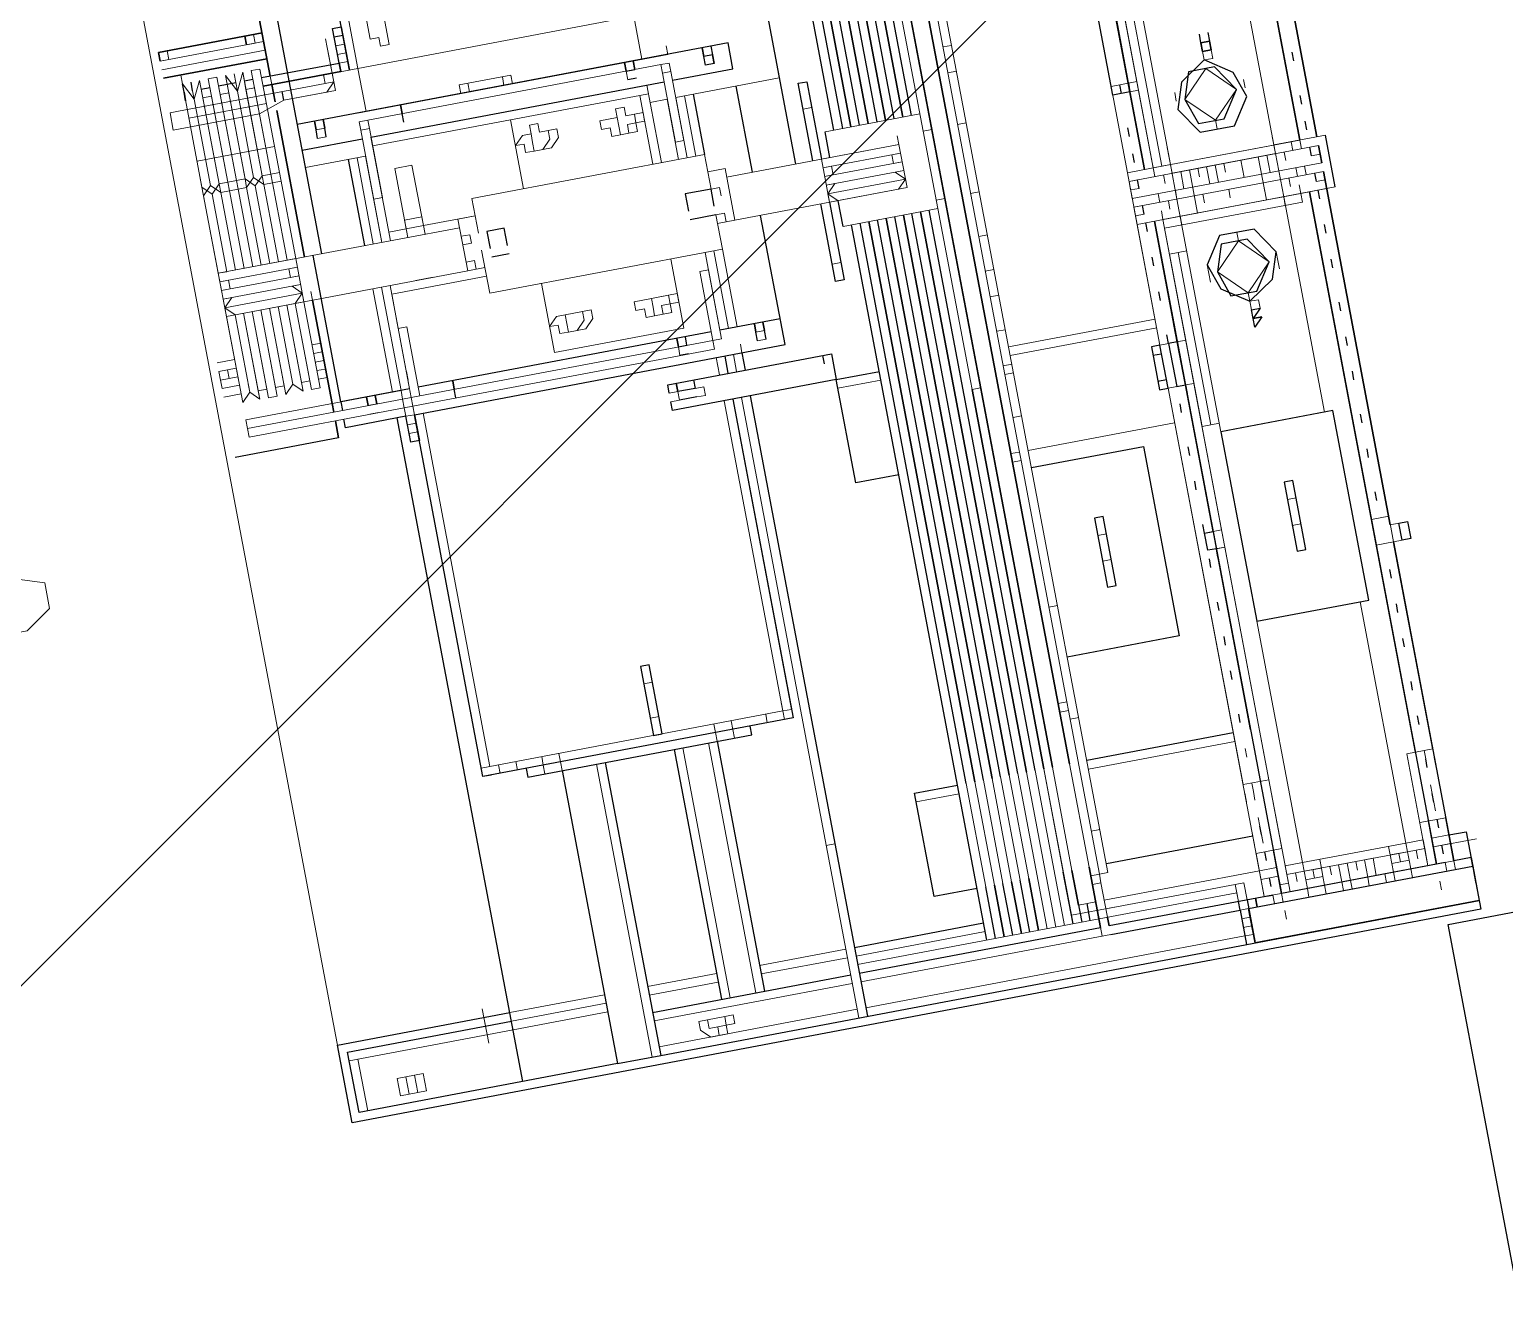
# Model space of a CAD drawing. Extents: x 407440 to 411585, y 6041728 to 6045069.
# Drawn here: x 410383.9 to 410393.55, y 6044246.22 to 6044254.53 of the extents above; entities that cross this region are included whole.
import ezdxf

# ---------------------------------------------------------------- set-up
doc = ezdxf.new("R2010")
doc.units = 0
doc.header["$LTSCALE"] = 5
doc.linetypes.add('foc-TIELINE', pattern=[1.875, 1.25, -0.625])
doc.layers.add('P-PROPOSED-EXISTING-H', color=59, linetype='Continuous')
doc.layers.add('T-TIE', color=201, linetype='foc-TIELINE')

# ---------------------------------------------------------------- blocks, each defined once
blk = doc.blocks.new('P-RIG-877')
at = {"layer": 'T-TIE', "linetype": 'ByBlock', "lineweight": 25}
for points in [[(3.2261, -24.2129), (3.1113, -24.2129), (3.1113, -19.4254), (2.5143, -19.4254), (2.5143, -19.1499), (2.5143, -19.3106), (3.2261, -19.3106), (3.2261, -33.0186), (1.791, -33.0186)], [(2.101, -20.4701), (2.4913, -20.4701), (2.4913, -19.3795)], [(2.4339, -19.3795), (2.4454, -19.3795), (2.4339, -19.3795), (2.4339, -19.4024), (2.3765, -19.4024)], [(2.3995, -19.4024), (2.3995, -19.3795), (2.5028, -19.3795), (2.5028, -20.8834), (2.3995, -20.8834), (2.3995, -20.6538)], [(2.4339, -19.678), (2.4913, -19.678), (2.4454, -19.678), (2.4454, -19.3795), (2.4913, -19.3795), (2.4913, -19.678), (2.4454, -19.678)], [(1.5384, -19.391), (1.4695, -19.391)], [(2.2847, -19.4024), (2.0091, -19.4024), (2.4339, -19.4024), (2.4224, -19.4024)], [(0.4363, -19.4254), (0.3789, -19.4254), (1.4695, -19.4254), (0.5281, -19.4254)], [(1.3662, -19.4139), (1.3547, -19.4139)], [(1.4236, -19.4139), (1.4121, -19.4139)], [(1.4581, -19.4139), (1.4466, -19.4139)], [(1.4925, -19.4139), (1.481, -19.4139)], [(1.5269, -19.4139), (1.5155, -19.4139)], [(1.5499, -19.4139), (1.5384, -19.4139)], [(2.2847, -19.4254), (1.5384, -19.4254), (2.4339, -19.4254), (2.3765, -19.4254)], [(1.5958, -19.4139), (1.5843, -19.4139)], [(1.6417, -19.4139), (1.6303, -19.4139)], [(1.6991, -19.4139), (1.6877, -19.4139)], [(1.7451, -19.4139), (1.7336, -19.4139)], [(1.791, -19.4139), (1.7795, -19.4139)], [(1.8484, -19.4139), (1.8369, -19.4139)], [(1.8943, -19.4139), (1.8828, -19.4139)], [(1.9517, -19.4139), (1.9402, -19.4139)], [(2.0551, -19.4139), (2.0436, -19.4139)], [(2.101, -19.4139), (2.0895, -19.4139)], [(2.1469, -19.4139), (2.1354, -19.4139)], [(2.2043, -19.4139), (2.1928, -19.4139)], [(2.2502, -19.4139), (2.2387, -19.4139)], [(2.3076, -19.4139), (2.2961, -19.4139)], [(2.3535, -19.4139), (2.3421, -19.4139)], [(2.388, -19.4139), (2.3765, -19.4139)], [(2.4224, -19.4139), (2.411, -19.4139)], [(2.4339, -19.4139), (2.4339, -19.632)], [(1.3088, -19.5172), (1.3203, -19.5172), (1.3318, -19.5172), (1.3203, -19.5172), (1.3318, -19.5172), (1.3318, -19.5287), (1.3318, -19.5172), (1.3318, -19.5287), (1.3203, -19.5287), (1.3318, -19.5287), (1.3203, -19.5287), (1.3088, -19.5287)], [(1.3203, -19.5172), (1.3203, -19.5287), (1.3203, -19.5172)], [(1.6991, -19.5287), (1.6877, -19.5287), (1.6877, -19.5172), (1.6877, -19.5287), (1.6877, -19.5172), (1.6877, -19.5287), (1.6877, -19.5172), (1.6991, -19.5287), (1.6877, -19.5287)], [(0.6429, -19.632), (1.2629, -19.632), (1.2514, -19.632), (1.3662, -19.632), (1.4695, -19.632), (0.3789, -19.632), (0.4363, -19.632)], [(1.3547, -19.632), (1.3662, -19.632), (1.3662, -19.655), (1.2629, -19.655), (1.2629, -19.632)], [(1.6991, -19.632), (1.6991, -19.6435), (1.7566, -19.6435), (1.7566, -19.632), (1.768, -19.632), (1.6877, -19.632), (1.6991, -19.632), (1.5384, -19.632), (2.4339, -19.632), (2.3765, -19.632)], [(1.6877, -19.632), (1.6762, -19.632)], [(1.9288, -19.632), (1.9402, -19.632), (1.9862, -19.632), (1.9747, -19.632), (1.9747, -19.6435), (1.9517, -19.6435), (1.9517, -19.632), (1.7566, -19.632)], [(2.2158, -19.632), (1.9747, -19.632)], [(1.3662, -19.6435), (1.3547, -19.6435)], [(1.4236, -19.6435), (1.4121, -19.6435)], [(1.4581, -19.6435), (1.4466, -19.6435)], [(1.4925, -19.6435), (1.481, -19.6435)], [(1.5269, -19.6435), (1.5155, -19.6435)], [(1.5499, -19.6435), (1.5384, -19.6435)], [(1.5958, -19.6435), (1.5843, -19.6435)], [(1.6417, -19.6435), (1.6303, -19.6435)], [(1.6991, -19.6435), (1.6877, -19.6435)], [(1.7106, -19.6665), (1.7106, -19.655)], [(1.7451, -19.6665), (1.7451, -19.655)], [(1.791, -19.6435), (1.7795, -19.6435)], [(1.8484, -19.6435), (1.8369, -19.6435)], [(1.8943, -19.6435), (1.8828, -19.6435)], [(1.9517, -19.6435), (1.9402, -19.6435)], [(1.9976, -19.6435), (1.9862, -19.6435)], [(2.0551, -19.6435), (2.0436, -19.6435)], [(2.101, -19.6435), (2.0895, -19.6435)], [(2.1469, -19.6435), (2.1354, -19.6435)], [(2.2043, -19.6435), (2.1928, -19.6435)], [(2.2158, -19.655), (2.2158, -19.8502)], [(2.3535, -19.6435), (2.3421, -19.6435)], [(2.3535, -19.655), (2.3535, -19.8502)], [(2.388, -19.6435), (2.3765, -19.6435)], [(2.4224, -19.6435), (2.411, -19.6435)], [(2.4339, -19.655), (2.4339, -19.6435), (2.4339, -19.8617), (2.4224, -19.8617), (2.4339, -19.8617)], [(2.4454, -19.8617), (2.4454, -19.6895), (2.4339, -19.6895)], [(2.4454, -19.6895), (2.4913, -19.6895)], [(1.8254, -19.8502), (1.8254, -19.7009), (2.078, -19.7009), (2.078, -19.8502)], [(0.4133, -19.8846), (0.3903, -19.8846), (0.3903, -19.8961), (2.2158, -19.8961), (0.4133, -19.8961)], [(2.4224, -19.8731), (2.3995, -19.8731)], [(2.4224, -19.8846), (2.3995, -19.8846)], [(2.4339, -20.1946), (2.4339, -19.8731)], [(2.3995, -19.8961), (2.3535, -19.8961), (2.4224, -19.8961)], [(2.4224, -19.9076), (2.3535, -19.9076)], [(1.3432, -19.942), (0.3903, -19.942), (0.3903, -19.9305), (1.3432, -19.9305), (0.3903, -19.9305), (0.3903, -19.9191), (1.3432, -19.9191)], [(2.2158, -19.9191), (1.4695, -19.9191)], [(2.2158, -19.942), (1.4695, -19.942)], [(1.3432, -19.988), (0.3903, -19.988), (0.3903, -19.965), (1.3432, -19.965)], [(2.2158, -19.965), (1.4695, -19.965)], [(2.4224, -19.965), (2.3535, -19.965)], [(2.2158, -19.988), (1.4695, -19.988)], [(2.4224, -19.988), (2.3535, -19.988)], [(1.3432, -20.0224), (0.3903, -20.0224), (0.3903, -20.0109), (1.3432, -20.0109)], [(2.2158, -20.0109), (1.4695, -20.0109)], [(2.4224, -20.0224), (1.4695, -20.0224)], [(1.8025, -20.0224), (1.8025, -20.0798), (1.6647, -20.0798), (1.6647, -20.0224)], [(2.3535, -20.0224), (2.3535, -20.0798), (2.2158, -20.0798), (2.2158, -20.0224)], [(2.4224, -20.0109), (2.3535, -20.0109)], [(2.3995, -20.1946), (2.3995, -20.0224)], [(1.3777, -20.0339), (1.3432, -20.0339)], [(1.4695, -20.0339), (1.4351, -20.0339)], [(1.3777, -20.0568), (1.2744, -20.0568), (1.2744, -20.0454), (1.3777, -20.0454)], [(1.4351, -20.0454), (1.5384, -20.0454), (1.5384, -20.0568), (1.4351, -20.0568)], [(1.0103, -20.0798), (1.3777, -20.0798)], [(1.6417, -20.2979), (1.6303, -20.2979), (1.6303, -20.0798), (1.6647, -20.0798), (1.6647, -20.2979), (1.6532, -20.2979)], [(1.6417, -20.0913), (1.6303, -20.0913)], [(1.2399, -20.2176), (1.2399, -20.1372), (1.2055, -20.1372), (1.2055, -20.7112)], [(1.3777, -20.1372), (1.2629, -20.1372)], [(1.6073, -20.6309), (1.6073, -20.1372), (1.4351, -20.1372)], [(1.5729, -20.1372), (1.5729, -20.2176)], [(1.2055, -20.1602), (1.217, -20.1602), (1.217, -20.1716), (1.2055, -20.1716), (1.217, -20.1716), (1.2055, -20.1716), (1.217, -20.1716), (1.2055, -20.1716), (1.217, -20.1716), (1.2055, -20.1716)], [(1.2284, -20.1602), (1.217, -20.1602), (1.2284, -20.1602), (1.2284, -20.1716), (1.217, -20.1716)], [(1.5958, -20.1602), (1.5843, -20.1602)], [(1.5958, -20.1716), (1.5843, -20.1716), (1.5729, -20.1716)], [(1.2629, -20.1946), (1.3432, -20.1946)], [(1.4121, -20.1946), (1.3892, -20.1946), (1.3892, -20.229), (1.4121, -20.229)], [(1.4236, -20.1946), (1.4236, -20.229)], [(1.6073, -20.1946), (1.6303, -20.1946)], [(1.6647, -20.1946), (2.4913, -20.1946)], [(1.1481, -20.6424), (1.0907, -20.6424), (1.0907, -20.6309), (1.1481, -20.6309), (0.7233, -20.6309), (0.7233, -20.2176), (1.1481, -20.2176)], [(1.6647, -20.2176), (2.0895, -20.2176), (2.0895, -20.6309), (1.6073, -20.6309), (1.6417, -20.6309), (1.6417, -20.6424), (1.6073, -20.6424), (1.6073, -20.7227), (1.5958, -20.7227)], [(1.6073, -20.2176), (1.6303, -20.2176)], [(2.4339, -20.4701), (2.4339, -20.2061)], [(1.2399, -20.6194), (1.2399, -20.229)], [(1.5729, -20.229), (1.5729, -20.6194)], [(1.217, -20.275), (1.2055, -20.275)], [(1.217, -20.275), (1.217, -20.2635)], [(1.2284, -20.2635), (1.2284, -20.275)], [(1.5843, -20.2635), (1.5729, -20.2635)], [(1.5843, -20.2635), (1.5729, -20.2635)], [(1.5843, -20.275), (1.5729, -20.275)], [(1.5843, -20.275), (1.5843, -20.2635)], [(1.5958, -20.2635), (1.5958, -20.275)], [(1.6303, -20.2635), (1.6417, -20.2635), (1.6417, -20.2865), (1.6303, -20.2865), (1.6417, -20.2865)], [(1.6532, -20.2635), (1.6532, -20.2865)], [(2.0895, -20.5735), (2.101, -20.5735), (2.101, -20.275), (2.0895, -20.275)], [(2.101, -20.3209), (2.4339, -20.3209)], [(2.101, -20.3783), (2.4339, -20.3783)], [(1.4121, -20.4701), (1.3892, -20.4701), (1.3892, -20.4931), (1.4121, -20.4931)], [(1.4236, -20.4701), (1.4236, -20.4931)], [(2.101, -20.5275), (2.4913, -20.5275), (2.4913, -20.4701)], [(2.4913, -20.5275), (2.4913, -20.872), (2.411, -20.872), (2.411, -20.6538)], [(1.217, -20.5735), (1.2055, -20.5735)], [(1.217, -20.5735), (1.2055, -20.5735)], [(1.217, -20.5735), (1.2055, -20.5735)], [(1.217, -20.5735), (1.2055, -20.5735)], [(1.2284, -20.5735), (1.217, -20.5735)], [(1.5843, -20.5735), (1.5729, -20.5735)], [(1.5843, -20.5735), (1.5729, -20.5735)], [(1.5843, -20.5735), (1.5729, -20.5735)], [(1.5843, -20.5735), (1.5729, -20.5735)], [(1.5958, -20.5735), (1.5843, -20.5735)], [(0.9988, -20.6309), (0.9988, -20.7112), (1.3777, -20.7112)], [(1.1022, -20.6309), (1.1022, -20.6424)], [(1.1366, -20.7457), (1.1366, -20.6424), (1.1481, -20.6424), (1.1366, -20.6424), (1.1251, -20.6424)], [(1.1481, -20.7457), (1.1481, -20.6424), (1.1481, -20.7457)], [(1.2399, -20.7112), (1.2399, -20.6309)], [(1.5729, -20.6309), (1.5729, -20.7227), (1.5843, -20.7227)], [(1.3777, -20.6538), (1.2629, -20.6538)], [(2.4913, -20.6538), (1.6073, -20.6538)], [(1.2284, -20.6768), (1.217, -20.6768), (1.2055, -20.6768), (1.217, -20.6768), (1.2055, -20.6768)], [(1.5843, -20.6768), (1.5729, -20.6768)], [(1.2284, -20.6883), (1.217, -20.6883), (1.2055, -20.6883), (1.217, -20.6883)], [(1.0792, -20.872), (1.0792, -20.7342), (1.0792, -20.872)], [(1.0792, -20.7342), (1.0792, -20.872), (1.0792, -20.7342)], [(1.1022, -20.7342), (1.0907, -20.7342)], [(1.1136, -20.872), (1.1136, -20.7342), (1.1136, -20.872)], [(1.171, -20.7227), (1.1596, -20.7227)], [(1.5729, -20.7227), (1.3777, -20.7227)], [(1.6073, -20.7342), (1.6188, -20.7342), (1.5958, -20.7342), (1.6188, -20.7342), (1.6188, -20.872)], [(1.1366, -20.7686), (1.1366, -20.7572)], [(1.1366, -20.8031), (1.1366, -20.7801)], [(1.1366, -20.826), (1.1366, -20.8146)], [(1.1366, -20.8375), (1.1251, -20.8375)], [(1.1366, -20.849), (1.1481, -20.849), (1.1366, -20.849), (1.1251, -20.849)]]:
    blk.add_lwpolyline(points, dxfattribs=at)
at = {"layer": 'T-TIE', "linetype": 'ByBlock', "lineweight": 18}
for points in [[(2.411, -19.4254), (2.411, -19.368)], [(2.4684, -19.3795), (2.4569, -19.3795), (2.4454, -19.3795)], [(1.481, -19.4254), (0.5281, -19.4254), (0.3789, -19.4254), (0.3789, -19.6206), (0.3789, -19.632), (0.3789, -19.4369), (0.5281, -19.4369), (0.5281, -19.4024)], [(0.9873, -19.4598), (1.4695, -19.4598), (1.4695, -19.391)], [(1.481, -19.655), (1.504, -19.655), (1.481, -19.655), (1.481, -19.4024), (1.481, -19.4139), (1.4925, -19.4139), (1.4925, -19.4024), (1.481, -19.4024)], [(1.5384, -19.4024), (1.5384, -19.655), (1.5384, -19.391)], [(2.0091, -19.4254), (2.0091, -19.4024), (1.9747, -19.4024), (1.9747, -19.4254)], [(1.9862, -19.4024), (1.9862, -19.391)], [(2.0091, -19.4024), (2.0091, -19.391)], [(2.2847, -19.4024), (2.2847, -19.4369), (2.4339, -19.4369), (2.411, -19.4369), (2.3995, -19.4369), (2.3995, -19.4598), (2.3995, -19.4369), (2.3995, -19.4598), (2.3995, -19.5976), (2.078, -19.5976)], [(2.2961, -19.4024), (2.3076, -19.4024)], [(2.3421, -19.4024), (2.365, -19.4024)], [(2.3765, -19.4369), (2.3765, -19.4024)], [(2.388, -19.4254), (2.3995, -19.4254), (2.3995, -19.4024)], [(2.4339, -19.4024), (2.388, -19.4024)], [(2.411, -19.4024), (2.3995, -19.4024), (2.411, -19.4024), (2.411, -19.4254), (2.4224, -19.4254)], [(2.4339, -19.4254), (2.4339, -19.4024), (2.4454, -19.4024)], [(0.4363, -19.4254), (1.4695, -19.4254), (1.4695, -19.6206), (1.3662, -19.6206), (1.3662, -19.632)], [(1.5155, -19.4254), (1.504, -19.4254)], [(1.6991, -19.632), (1.6991, -19.6206), (1.6991, -19.632), (1.6991, -19.6206), (1.5384, -19.6206), (1.5384, -19.4254), (2.3765, -19.4254), (2.4224, -19.4254), (2.411, -19.4254)], [(2.3765, -19.4254), (2.2847, -19.4254), (1.5384, -19.4254)], [(2.2961, -19.4139), (2.2847, -19.4139)], [(2.3535, -19.4139), (2.365, -19.4139), (2.3421, -19.4139), (2.3306, -19.4139)], [(2.411, -19.6206), (2.4339, -19.6206), (2.4339, -19.4254), (2.4339, -19.632), (2.4454, -19.632)], [(2.4339, -19.4139), (2.4454, -19.4139)], [(2.4684, -19.4254), (2.4569, -19.4254)], [(1.481, -19.4369), (1.4695, -19.4369), (1.4695, -19.6206), (1.481, -19.6206), (0.5281, -19.6206), (0.5166, -19.6206)], [(1.504, -19.4369), (1.5155, -19.4369)], [(1.5384, -19.4369), (1.5499, -19.4369), (1.5499, -19.6206), (1.5384, -19.6206), (1.5384, -19.4369), (1.5269, -19.4369)], [(2.411, -19.4369), (2.411, -19.4598), (2.3995, -19.4598), (2.411, -19.4598)], [(2.3995, -19.4598), (2.3995, -19.4369)], [(1.4581, -19.4598), (1.481, -19.4598)], [(1.4695, -19.4598), (1.5384, -19.4598), (1.5499, -19.4598), (1.5384, -19.4598), (1.8254, -19.4598)], [(1.4925, -19.4484), (1.481, -19.4484)], [(1.481, -19.4828), (1.481, -19.4598), (1.481, -19.4828)], [(1.504, -19.4598), (1.5155, -19.4598)], [(1.5269, -19.4484), (1.5155, -19.4484)], [(1.5384, -19.4828), (1.5384, -19.4598), (1.5384, -19.4828)], [(2.078, -19.4598), (2.3995, -19.4598), (2.411, -19.4598), (2.411, -19.4828), (2.4224, -19.4828), (2.411, -19.4828), (2.4224, -19.4828), (2.411, -19.4828), (2.4224, -19.4828), (2.4224, -19.4598), (2.4339, -19.4598), (2.4224, -19.4598), (2.4339, -19.4598), (2.4454, -19.4598)], [(2.4224, -19.4484), (2.411, -19.4484)], [(2.411, -19.4598), (2.4224, -19.4598), (2.411, -19.4598)], [(2.411, -19.4598), (2.411, -19.5976), (2.411, -19.4598)], [(2.4224, -19.4598), (2.411, -19.4598)], [(2.4224, -19.4598), (2.411, -19.4598)], [(1.3892, -19.4828), (1.3777, -19.4828)], [(1.481, -19.4713), (1.504, -19.4713)], [(1.4925, -19.4828), (1.481, -19.4828), (1.481, -19.5746)], [(1.481, -19.4828), (1.5384, -19.4828), (1.481, -19.4828)], [(1.5269, -19.4828), (1.5155, -19.4828)], [(1.6303, -19.4828), (1.6188, -19.4828), (1.6073, -19.4828)], [(2.4454, -19.4828), (2.4339, -19.4828), (2.4224, -19.4828), (2.411, -19.4828), (2.3995, -19.4828), (2.411, -19.4828)], [(2.411, -19.4713), (2.4224, -19.4713)], [(2.411, -19.4713), (2.411, -19.4713)], [(2.4224, -19.4713), (2.4224, -19.4713)], [(1.3892, -19.4943), (1.3892, -19.4943)], [(1.6188, -19.4943), (1.6188, -19.4943)], [(2.4454, -19.4943), (2.4339, -19.4943)], [(1.3318, -19.5172), (1.3432, -19.5172), (1.3432, -19.5287), (1.3318, -19.5287), (1.3432, -19.5287), (1.3318, -19.5287)], [(1.504, -19.5058), (1.481, -19.5058), (1.504, -19.5058)], [(1.6762, -19.5287), (1.6647, -19.5287), (1.6647, -19.5172), (1.6762, -19.5172)], [(1.9288, -19.5287), (1.9288, -19.5172)], [(1.9632, -19.5287), (1.9632, -19.5172)], [(2.4454, -19.5172), (2.4339, -19.5172), (2.411, -19.5172), (2.411, -19.5058), (2.4339, -19.5058)], [(1.3203, -19.5287), (1.3432, -19.5287), (1.3203, -19.5287)], [(1.3547, -19.5287), (1.3547, -19.5287)], [(1.4236, -19.5287), (1.4236, -19.5287)], [(1.4925, -19.5287), (1.481, -19.5287)], [(1.504, -19.5402), (1.481, -19.5402)], [(1.5269, -19.5287), (1.5155, -19.5287)], [(1.5843, -19.5287), (1.5843, -19.5287)], [(1.6532, -19.5287), (1.6532, -19.5287)], [(1.6991, -19.5287), (1.6647, -19.5287), (1.6991, -19.5287)], [(2.4224, -19.5287), (2.411, -19.5287)], [(2.4454, -19.5517), (2.4339, -19.5517), (2.411, -19.5517), (2.411, -19.5402), (2.4339, -19.5402), (2.4454, -19.5402)], [(1.481, -19.5517), (1.504, -19.5517)], [(1.3892, -19.5746), (1.3777, -19.5746)], [(1.3892, -19.5632), (1.3892, -19.5632)], [(1.4925, -19.5632), (1.481, -19.5632)], [(1.481, -19.5746), (1.5384, -19.5746), (1.481, -19.5746)], [(1.481, -19.5976), (1.481, -19.5746), (1.481, -19.5976)], [(1.5269, -19.5632), (1.5155, -19.5632)], [(1.5384, -19.5746), (1.5384, -19.5976), (1.5384, -19.5746)], [(1.6303, -19.5746), (1.6188, -19.5746), (1.6073, -19.5746)], [(1.6188, -19.5632), (1.6188, -19.5632)], [(2.3995, -19.5746), (2.411, -19.5746), (2.411, -19.5976), (2.3995, -19.5976), (2.3995, -19.6206), (2.411, -19.6206), (2.411, -19.5976), (2.3995, -19.5976), (2.411, -19.5976), (2.3995, -19.5976), (2.3995, -19.6206)], [(2.4224, -19.5632), (2.411, -19.5632)], [(2.4454, -19.5746), (2.4339, -19.5746), (2.4224, -19.5746), (2.411, -19.5746), (2.4224, -19.5746), (2.4224, -19.5976)], [(2.411, -19.5746), (2.4224, -19.5746), (2.411, -19.5746)], [(1.4695, -19.6091), (1.2399, -19.6091), (1.2399, -19.6206), (1.4695, -19.6206), (1.4695, -19.5976), (0.9873, -19.5976)], [(1.481, -19.5976), (1.4581, -19.5976), (1.4466, -19.5976)], [(1.8254, -19.5976), (1.5155, -19.5976), (1.4695, -19.5976), (1.4695, -19.655), (1.5384, -19.655), (1.6991, -19.655), (1.5155, -19.655), (1.5155, -19.6435), (1.5269, -19.6435), (1.5269, -19.655), (1.5155, -19.655), (1.6991, -19.655), (1.6991, -19.6435)], [(1.504, -19.5861), (1.481, -19.5861)], [(1.5155, -19.5976), (1.504, -19.5976)], [(1.5843, -19.5976), (1.5843, -19.6206), (1.814, -19.6206), (1.814, -19.5976)], [(2.4454, -19.5976), (2.4339, -19.5976), (2.4224, -19.5976), (2.411, -19.5976), (2.4224, -19.5976), (2.411, -19.5976), (2.3995, -19.5976)], [(2.3995, -19.5976), (2.3995, -19.6206), (2.3995, -19.5976)], [(2.411, -19.5861), (2.4224, -19.5861)], [(2.411, -19.5861), (2.411, -19.5861)], [(2.4224, -19.5861), (2.4224, -19.5861)], [(1.4925, -19.6091), (1.481, -19.6091)], [(1.5269, -19.6091), (1.5155, -19.6091)], [(1.5843, -19.6091), (1.814, -19.6091)], [(2.4224, -19.6091), (2.411, -19.6091)], [(1.3547, -19.632), (1.3547, -19.6206), (1.3547, -19.655)], [(1.5269, -19.6206), (1.5384, -19.6206), (2.2847, -19.6206), (2.2847, -19.655), (1.7566, -19.655), (2.4339, -19.655), (2.3765, -19.655)], [(1.9747, -19.6206), (1.9517, -19.6206), (1.9517, -19.632), (1.9517, -19.6206), (1.7566, -19.6206), (1.7566, -19.632), (1.7566, -19.6206), (1.7566, -19.632)], [(1.9517, -19.6435), (1.9517, -19.6206)], [(2.4339, -19.632), (2.4339, -19.655), (2.3765, -19.655), (2.3765, -19.6206), (1.9747, -19.6206), (1.9747, -19.632), (1.9747, -19.6206), (1.9747, -19.6435)], [(2.411, -19.632), (2.4224, -19.632), (2.3765, -19.632), (2.2847, -19.632), (2.2158, -19.632)], [(2.2847, -19.6206), (2.4339, -19.6206)], [(2.3995, -19.8617), (2.3995, -19.655), (2.3995, -19.632)], [(2.4224, -19.6206), (2.4224, -19.632), (2.411, -19.632), (2.411, -19.655)], [(2.4684, -19.632), (2.4569, -19.632)], [(0.5281, -19.6435), (0.5281, -19.655), (1.4695, -19.655), (0.5281, -19.655), (1.4695, -19.655)], [(1.6647, -19.8502), (1.6647, -19.655)], [(1.6762, -19.8502), (1.6762, -19.655)], [(1.7106, -19.6665), (1.7106, -19.655)], [(1.7451, -19.6665), (1.7451, -19.655)], [(2.2847, -19.655), (1.7566, -19.655), (1.7566, -19.6435)], [(2.2273, -19.655), (2.2273, -19.8502)], [(2.2502, -19.6435), (2.2387, -19.6435)], [(2.3076, -19.6435), (2.2961, -19.6435), (2.2847, -19.6435)], [(2.3076, -19.655), (2.2961, -19.655)], [(2.3421, -19.6435), (2.365, -19.6435), (2.3535, -19.6435), (2.3421, -19.6435), (2.3306, -19.6435)], [(2.365, -19.655), (2.3421, -19.655)], [(2.3535, -19.655), (2.3535, -19.8502)], [(2.4339, -19.6435), (2.4454, -19.6435)], [(2.4224, -20.1946), (2.4224, -19.6895), (2.4339, -19.6895), (2.411, -19.6895), (2.411, -19.678), (2.4339, -19.678)], [(2.411, -19.8617), (2.411, -19.6895)], [(2.4684, -19.6895), (2.4684, -19.678), (2.4569, -19.678), (2.4454, -19.678), (2.4454, -19.6895)], [(2.4454, -19.678), (2.4569, -19.678), (2.4569, -19.6895)], [(2.4684, -19.678), (2.4569, -19.678)], [(2.4798, -20.1946), (2.4798, -19.6895), (2.4798, -19.678)], [(1.9288, -19.7813), (1.9288, -19.7698)], [(1.9632, -19.7813), (1.9632, -19.7698)], [(1.7566, -19.8617), (1.7566, -19.8502), (0.4592, -19.8502)], [(1.2629, -19.8502), (1.2629, -19.8617)], [(1.2973, -19.8502), (1.2973, -19.8617)], [(1.3662, -19.8617), (1.3662, -19.8502)], [(1.4581, -19.8617), (1.4581, -19.8502)], [(1.5155, -19.8502), (1.5155, -19.8617)], [(1.5614, -19.8502), (1.5614, -19.8617)], [(1.5958, -19.8502), (1.5958, -19.8617)], [(1.6417, -19.8617), (1.6417, -19.8502)], [(1.6877, -19.8617), (1.6877, -19.8502)], [(1.6991, -19.8502), (1.6991, -19.8617)], [(2.3535, -19.8617), (2.365, -19.8617), (2.365, -19.8502), (1.7566, -19.8502)], [(2.0091, -19.8617), (2.0091, -19.8502)], [(2.1584, -19.8502), (2.1584, -19.8617)], [(2.3076, -19.8502), (2.3076, -19.8617)], [(2.411, -19.9076), (2.411, -19.8502)], [(1.8025, -19.8731), (1.814, -19.8731), (1.8025, -19.8731), (1.791, -19.8731), (1.8025, -19.8731), (1.8025, -19.8617), (1.0218, -19.8617)], [(2.1354, -19.8617), (2.1469, -19.8617), (2.1469, -19.8731), (2.1354, -19.8731), (2.1239, -19.8731), (2.1354, -19.8731), (2.1469, -19.8731), (2.1354, -19.8731), (2.1354, -19.8617), (2.1239, -19.8617), (2.1354, -19.8617), (1.814, -19.8617), (1.8025, -19.8617), (1.814, -19.8617), (1.814, -19.8731), (1.8025, -19.8731), (1.791, -19.8731)], [(1.8025, -19.8617), (1.791, -19.8617)], [(1.8025, -19.8617), (1.791, -19.8617)], [(2.4339, -19.8617), (2.3765, -19.8617), (2.3765, -19.8731), (2.365, -19.8731), (2.365, -19.8617), (2.1469, -19.8617)], [(2.3765, -19.8617), (2.365, -19.8617)], [(2.4454, -20.1946), (2.4454, -19.8617)], [(2.1354, -19.8731), (2.1239, -19.8731)], [(2.2158, -19.8731), (2.3535, -19.8731), (2.2158, -19.8731)], [(2.3995, -19.8731), (2.411, -19.8731), (2.3995, -19.8731), (2.3995, -19.8961), (2.3995, -19.8731), (2.388, -19.8731)], [(2.4454, -19.8731), (2.388, -19.8731)], [(1.1136, -19.8961), (1.1136, -19.9076), (1.3662, -19.9076), (1.3662, -19.8961)], [(1.3432, -20.0339), (1.3432, -19.9076)], [(1.3662, -19.9076), (1.6991, -19.9076), (1.7106, -19.9076), (1.7106, -19.8961)], [(1.4581, -19.9076), (1.4581, -19.8961)], [(1.4695, -20.0339), (1.4695, -19.9076)], [(2.4224, -19.9076), (2.2158, -19.9076), (2.3535, -19.9076)], [(2.4224, -19.9191), (2.2158, -19.9191)], [(1.3777, -20.0339), (1.3777, -20.0454), (1.3777, -19.942), (1.3662, -19.942)], [(1.4351, -19.942), (1.3777, -19.942), (1.4351, -19.942)], [(1.3777, -19.9535), (1.3777, -19.942), (1.3777, -20.1716)], [(1.3892, -19.942), (1.3892, -20.0454)], [(1.4006, -20.0454), (1.4006, -19.942), (1.4006, -20.0454)], [(1.4121, -19.942), (1.4121, -19.9535), (1.4236, -19.942), (1.4351, -19.9535)], [(1.4121, -19.942), (1.4121, -20.0454), (1.4121, -19.942)], [(1.4236, -20.0454), (1.4236, -19.942), (1.4236, -20.0454)], [(1.4236, -20.0454), (1.4351, -20.0454), (1.4351, -19.942), (1.4351, -20.1716)], [(2.4224, -19.942), (2.2158, -19.942)], [(2.3535, -19.9535), (2.2158, -19.9535), (2.3535, -19.9535)], [(2.3535, -19.965), (2.2158, -19.965)], [(2.3535, -19.9765), (2.2158, -19.9765), (2.3535, -19.9765)], [(2.3535, -19.988), (2.2158, -19.988)], [(2.3535, -19.9994), (2.2158, -19.9994), (2.3535, -19.9994)], [(1.6762, -20.0798), (1.6762, -20.0224)], [(1.8025, -20.0798), (1.8025, -20.0224)], [(2.3535, -20.0109), (2.2158, -20.0109)], [(2.2273, -20.0224), (2.2273, -20.0798)], [(2.3535, -20.0224), (2.3535, -20.0798)], [(2.411, -20.1946), (2.411, -20.0224)], [(1.4121, -20.0454), (1.4121, -20.0339), (1.4236, -20.0454), (1.4351, -20.0339)], [(1.3088, -20.0568), (1.3088, -20.0454)], [(1.3777, -20.0454), (1.3662, -20.0454)], [(1.4351, -20.0454), (1.3777, -20.0454), (1.4351, -20.0454)], [(1.5155, -20.0568), (1.5155, -20.0454)], [(1.1825, -20.0798), (1.1481, -20.0798), (1.1481, -20.0913), (1.1481, -20.252), (1.2055, -20.252)], [(1.2629, -20.2176), (1.3432, -20.2176), (1.2629, -20.2176), (1.2629, -20.0913), (1.2629, -20.0798), (1.2284, -20.0798)], [(1.2399, -20.1372), (1.2399, -20.2176)], [(1.5729, -20.2176), (1.5729, -20.1372)], [(1.6303, -20.2061), (1.6073, -20.2061), (1.6073, -20.1372)], [(1.217, -20.1602), (1.2055, -20.1602)], [(1.217, -20.1602), (1.217, -20.1716)], [(1.2284, -20.1602), (1.217, -20.1602)], [(1.2284, -20.1716), (1.2284, -20.1602)], [(1.3662, -20.1946), (1.3662, -20.1716), (1.4351, -20.1716), (1.4351, -20.1946), (1.4351, -20.1831), (1.4236, -20.1831), (1.4236, -20.1946), (1.4695, -20.1946), (1.4695, -20.5046), (1.4121, -20.5046)], [(1.3892, -20.5046), (1.3432, -20.5046), (1.3432, -20.1946), (1.3892, -20.1946), (1.3892, -20.1831), (1.4006, -20.1831), (1.3892, -20.1831)], [(1.4695, -20.1946), (1.5729, -20.1946)], [(1.6073, -20.1946), (1.5958, -20.1946)], [(2.2617, -20.1946), (2.2617, -20.2061)], [(0.9185, -20.229), (0.9299, -20.229), (1.1481, -20.229), (0.7348, -20.229), (0.7348, -20.2176), (1.1481, -20.2176), (0.7233, -20.2176), (0.7233, -20.6309), (1.1481, -20.6309)], [(1.2055, -20.6309), (1.2055, -20.2176), (1.194, -20.2176)], [(1.2284, -20.229), (1.217, -20.229), (1.217, -20.2176), (1.2284, -20.2176)], [(1.3432, -20.2061), (1.2629, -20.2061)], [(1.5729, -20.7227), (1.5729, -20.6309), (1.4351, -20.6309), (1.5843, -20.6309), (1.5958, -20.6309), (1.5958, -20.6194), (1.5958, -20.229), (1.5843, -20.229), (1.5843, -20.2176)], [(1.5729, -20.2061), (1.4695, -20.2061)], [(1.5958, -20.6309), (1.6073, -20.6309), (2.0895, -20.6309), (2.0895, -20.2176), (1.6647, -20.2176), (2.078, -20.2176), (2.078, -20.229), (2.0895, -20.229), (2.078, -20.229), (2.078, -20.2176)], [(2.4913, -20.2061), (1.6647, -20.2061)], [(2.0091, -20.2176), (1.9976, -20.2176)], [(2.3995, -20.3209), (2.3995, -20.2061)], [(2.411, -20.3209), (2.411, -20.2061)], [(2.4454, -20.4701), (2.4454, -20.2061)], [(2.4798, -20.4701), (2.4798, -20.2061)], [(1.217, -20.6194), (1.217, -20.229), (1.217, -20.6194)], [(1.3777, -20.6194), (1.2629, -20.6194), (1.2399, -20.6194), (1.2399, -20.229)], [(1.2629, -20.252), (1.2629, -20.229), (1.3432, -20.229)], [(1.5843, -20.6309), (1.5843, -20.6194), (1.5843, -20.229), (1.5729, -20.229), (1.5729, -20.6194), (1.5843, -20.6194), (1.4925, -20.6194), (1.4925, -20.6309), (1.4466, -20.6309), (1.4466, -20.5046)], [(1.6303, -20.229), (1.6073, -20.229)], [(1.6647, -20.229), (2.078, -20.229), (2.0665, -20.229)], [(2.078, -20.229), (2.078, -20.6194), (2.0665, -20.6194)], [(1.1481, -20.252), (1.1481, -20.6194), (0.9644, -20.6194), (0.9299, -20.6194), (0.9644, -20.6194), (0.9759, -20.6194), (0.9759, -20.5964), (0.9988, -20.5964), (0.9988, -20.6194), (0.9759, -20.6194), (0.9759, -20.5964), (0.9644, -20.5964)], [(1.2399, -20.252), (1.3432, -20.252)], [(1.2514, -20.2635), (1.2514, -20.252)], [(1.6417, -20.2635), (1.6417, -20.252), (1.6532, -20.252), (1.6532, -20.2635)], [(2.0895, -20.252), (2.078, -20.252)], [(1.2284, -20.275), (1.217, -20.275)], [(1.3432, -20.4357), (1.2514, -20.4357), (1.2514, -20.2635), (1.3432, -20.2635)], [(1.2973, -20.2865), (1.2973, -20.275), (1.2858, -20.275), (1.2858, -20.2635), (1.2744, -20.2635), (1.2744, -20.275), (1.2858, -20.275), (1.2858, -20.2865), (1.2973, -20.2865), (1.2973, -20.2979), (1.2858, -20.2979), (1.2744, -20.2979), (1.2629, -20.2979), (1.2629, -20.2865), (1.2744, -20.2865), (1.2744, -20.275), (1.2744, -20.2865)], [(1.4695, -20.2635), (1.5614, -20.2635), (1.5614, -20.4357), (1.4695, -20.4357)], [(1.5155, -20.2865), (1.5155, -20.275), (1.5155, -20.2635), (1.5269, -20.2635), (1.5269, -20.275), (1.5384, -20.275), (1.5384, -20.2865)], [(1.5958, -20.275), (1.5843, -20.275)], [(1.6417, -20.2865), (1.6303, -20.2865)], [(1.6532, -20.2979), (1.6532, -20.2865), (1.6417, -20.2865), (1.6417, -20.2979)], [(1.2744, -20.2979), (1.2744, -20.3094), (1.2744, -20.3209), (1.2858, -20.3209), (1.2858, -20.3094), (1.2973, -20.3094), (1.2973, -20.2979)], [(1.5155, -20.2979), (1.5155, -20.3094), (1.5155, -20.3209), (1.5269, -20.3209), (1.5269, -20.3094), (1.5384, -20.3094), (1.5384, -20.2979)], [(2.101, -20.2979), (2.0895, -20.2979), (2.078, -20.2979)], [(2.101, -20.3209), (2.0895, -20.3209), (2.078, -20.3209)], [(2.101, -20.3324), (2.4339, -20.3324)], [(2.101, -20.3668), (2.4339, -20.3668)], [(1.2744, -20.4013), (1.2744, -20.3898), (1.2744, -20.3783), (1.2858, -20.3783), (1.2973, -20.3898), (1.2973, -20.4013)], [(1.5155, -20.4013), (1.5155, -20.3898), (1.5155, -20.3783), (1.5269, -20.3783), (1.5384, -20.3898), (1.5384, -20.4013)], [(2.0091, -20.3898), (2.0091, -20.4013)], [(2.0551, -20.3898), (2.0551, -20.4013)], [(2.3995, -20.4701), (2.3995, -20.3783)], [(2.411, -20.4701), (2.411, -20.3783)], [(1.2055, -20.4242), (1.194, -20.4242), (1.194, -20.4931), (1.2055, -20.4931)], [(1.2744, -20.4127), (1.2744, -20.4242), (1.2858, -20.4357), (1.2858, -20.4242), (1.2973, -20.4242), (1.2973, -20.4127)], [(1.5155, -20.4127), (1.5155, -20.4242), (1.5269, -20.4357), (1.5269, -20.4242), (1.5384, -20.4242), (1.5384, -20.4127)], [(1.2055, -20.4357), (1.194, -20.4357)], [(1.2629, -20.6194), (1.2514, -20.6194), (1.2514, -20.4357)], [(1.2055, -20.4816), (1.194, -20.4816)], [(2.101, -20.4816), (2.4913, -20.4816)], [(1.4351, -20.5046), (1.4351, -20.5275), (1.3662, -20.5275), (1.3662, -20.5046), (1.3662, -20.5735)], [(1.3777, -20.5275), (1.3777, -20.849), (1.2744, -20.849), (1.2629, -20.8375), (1.1481, -20.8375), (1.2629, -20.8375), (1.2744, -20.826), (1.3777, -20.826)], [(1.4351, -20.5275), (1.4351, -20.849), (1.5499, -20.849), (1.5384, -20.8375), (1.5269, -20.8375)], [(2.4913, -20.5275), (2.101, -20.5275), (2.0895, -20.5275), (2.078, -20.5275)], [(2.3995, -20.6538), (2.3995, -20.5275)], [(2.411, -20.6538), (2.411, -20.5275)], [(2.4224, -20.5275), (2.4224, -20.6538), (2.4224, -20.872)], [(2.101, -20.5505), (2.0895, -20.5505), (2.078, -20.5505)], [(1.2284, -20.5735), (1.217, -20.5735)], [(1.3777, -20.5735), (1.2858, -20.5735), (1.2858, -20.5964), (1.3777, -20.5964)], [(1.4351, -20.5964), (1.4351, -20.5735)], [(1.5958, -20.5735), (1.5843, -20.5735)], [(2.0895, -20.5849), (2.078, -20.5849)], [(1.3662, -20.5964), (1.3662, -20.6194)], [(1.2055, -20.6194), (1.1481, -20.6194), (1.1481, -20.7112)], [(1.2284, -20.6309), (1.217, -20.6309), (1.217, -20.6194), (1.2284, -20.6194)], [(1.3203, -20.6309), (1.3203, -20.6194), (1.2284, -20.6194), (1.2284, -20.6309), (1.3777, -20.6309), (1.2629, -20.6309), (1.2629, -20.7112)], [(1.6073, -20.6194), (2.078, -20.6194), (2.078, -20.6309), (2.0895, -20.6309), (2.0895, -20.6194)], [(2.0895, -20.6079), (2.078, -20.6079)], [(1.1136, -20.6424), (1.1136, -20.6309)], [(1.1366, -20.7457), (1.1366, -20.6424), (1.1366, -20.6309), (1.1251, -20.6309), (1.1251, -20.6424)], [(1.2399, -20.6309), (1.2399, -20.7112)], [(1.2629, -20.6424), (1.3777, -20.6424)], [(1.4351, -20.6424), (1.5729, -20.6424), (1.5729, -20.849), (1.5843, -20.849), (1.5843, -20.6424)], [(1.4581, -20.6309), (1.4466, -20.6309)], [(1.5614, -20.6309), (1.5499, -20.6309)], [(1.6073, -20.6309), (1.6073, -20.6424), (1.5958, -20.6424), (1.5843, -20.6424), (1.5958, -20.6424), (1.5958, -20.6309), (1.5843, -20.6309), (1.5843, -20.6424), (1.5729, -20.6424), (1.5843, -20.6424), (1.5843, -20.849), (1.5958, -20.849), (1.5958, -20.6424)], [(1.6073, -20.6424), (1.6073, -20.7227)], [(1.6188, -20.6424), (1.6188, -20.6309)], [(1.6303, -20.6309), (1.6303, -20.6424)], [(2.0091, -20.6309), (1.9976, -20.6309)], [(1.1481, -20.6538), (1.1366, -20.6538), (1.1251, -20.6538), (1.1136, -20.6538), (1.171, -20.6538), (1.171, -20.7227), (1.171, -20.6653), (1.1596, -20.6538), (1.1481, -20.6538), (1.1136, -20.6538), (1.1022, -20.6538)], [(1.2629, -20.6538), (1.3777, -20.6538)], [(1.6073, -20.6538), (2.4913, -20.6538)], [(2.2617, -20.6538), (2.2502, -20.6538)], [(1.1596, -20.8605), (1.1596, -20.6653), (1.1596, -20.8605)], [(1.5729, -20.6768), (1.5843, -20.6768), (1.5729, -20.6768), (1.5843, -20.6768), (1.5843, -20.6883), (1.5729, -20.6883), (1.5843, -20.6883)], [(1.5958, -20.6883), (1.5958, -20.6768)], [(2.411, -20.7227), (2.411, -20.6653)], [(2.4339, -20.6883), (2.388, -20.6883)], [(1.1022, -20.7342), (1.0907, -20.7342), (1.0792, -20.7342), (1.0792, -20.872)], [(1.0792, -20.8605), (1.0907, -20.8605), (1.0907, -20.872), (1.0907, -20.7342)], [(1.1022, -20.7342), (1.1022, -20.872), (1.1022, -20.7342)], [(1.1022, -20.7342), (1.1022, -20.872), (1.1022, -20.7342)], [(1.1825, -20.7572), (1.171, -20.7227), (1.1825, -20.7572)], [(1.2514, -20.7342), (1.2399, -20.7342)], [(1.2744, -20.7342), (1.2629, -20.7342)], [(1.3088, -20.7342), (1.2973, -20.7342)], [(1.3432, -20.7342), (1.3318, -20.7342), (1.3203, -20.7342)], [(1.4351, -20.7342), (1.4236, -20.7342)], [(1.4925, -20.7457), (1.4925, -20.7342), (1.4925, -20.7457)], [(1.6188, -20.7342), (1.6188, -20.872)], [(1.0792, -20.7457), (1.0907, -20.7457), (1.0907, -20.7572)], [(1.1481, -20.7572), (1.1251, -20.7572), (1.1251, -20.7457), (1.2629, -20.7457), (1.3777, -20.7457), (1.3777, -20.849), (1.3777, -20.8375)], [(1.1251, -20.7572), (1.2629, -20.7572), (1.1481, -20.7572), (1.1481, -20.7686), (1.1251, -20.7686), (1.1481, -20.7801), (1.1366, -20.7801), (1.1251, -20.7801)], [(1.1366, -20.7572), (1.1366, -20.7686)], [(1.1596, -20.872), (1.1825, -20.872), (1.1825, -20.7572), (1.1825, -20.872)], [(1.2744, -20.7457), (1.2744, -20.7572), (1.2629, -20.7572), (1.2629, -20.7686), (1.2514, -20.7686)], [(1.2629, -20.7686), (1.2744, -20.7686), (1.2744, -20.7572), (1.2629, -20.7572), (1.2629, -20.7457)], [(1.5499, -20.7572), (1.5499, -20.7457), (1.4351, -20.7457), (1.4351, -20.849), (1.3777, -20.849)], [(1.4351, -20.7457), (1.3777, -20.7457), (1.4351, -20.7457)], [(1.3777, -20.7572), (1.3777, -20.7457)], [(1.3892, -20.7457), (1.3892, -20.849)], [(1.4006, -20.849), (1.4006, -20.7457), (1.4006, -20.849)], [(1.4121, -20.7457), (1.4121, -20.7572), (1.4236, -20.7457), (1.4351, -20.7572)], [(1.4121, -20.7457), (1.4121, -20.849), (1.4121, -20.7457)], [(1.4236, -20.849), (1.4236, -20.7457), (1.4236, -20.849)], [(1.4351, -20.7457), (1.4236, -20.7457)], [(1.5384, -20.7686), (1.5384, -20.7572), (1.4351, -20.7572), (1.5499, -20.7572), (1.5384, -20.7572)], [(1.1481, -20.7686), (1.2629, -20.7686), (1.1251, -20.7686), (1.2629, -20.7686), (1.2744, -20.7686), (1.2629, -20.7686), (1.2744, -20.7801), (1.3777, -20.7801), (1.2744, -20.7801), (1.2629, -20.7916), (1.1481, -20.7916), (1.1251, -20.7916), (1.1481, -20.7801)], [(1.1481, -20.8146), (1.1481, -20.826), (1.2629, -20.826), (1.1251, -20.826), (1.2629, -20.826), (1.2629, -20.8146), (1.2744, -20.8146), (1.2629, -20.8146), (1.2629, -20.8031), (1.2744, -20.8031), (1.2744, -20.7916), (1.2629, -20.7801), (1.1481, -20.7801), (1.2629, -20.7801), (1.2744, -20.7686), (1.3777, -20.7686), (1.2744, -20.7686), (1.3777, -20.7686)], [(1.5499, -20.7686), (1.4351, -20.7686), (1.5499, -20.7686)], [(1.5384, -20.7801), (1.5499, -20.7686), (1.5384, -20.7686), (1.4351, -20.7686)], [(1.1481, -20.7916), (1.1481, -20.8031), (1.2629, -20.8031), (1.1251, -20.8031), (1.1481, -20.8031)], [(1.1366, -20.7916), (1.1366, -20.8031)], [(1.2629, -20.7916), (1.2514, -20.7916)], [(1.3777, -20.7916), (1.2744, -20.7916), (1.2629, -20.7916), (1.2629, -20.8031), (1.2744, -20.8031), (1.3777, -20.8031), (1.2744, -20.8031), (1.2744, -20.8146), (1.3777, -20.8146), (1.2744, -20.8146), (1.2744, -20.826), (1.2629, -20.826)], [(1.2744, -20.7916), (1.2629, -20.7916)], [(1.2744, -20.7916), (1.2629, -20.7916)], [(1.5384, -20.8031), (1.5384, -20.7916), (1.4351, -20.7916)], [(1.5499, -20.7916), (1.4351, -20.7916), (1.5499, -20.7916)], [(1.5384, -20.7916), (1.5499, -20.7916), (1.5384, -20.7801), (1.5269, -20.7801)], [(1.1251, -20.8146), (1.2629, -20.8146), (1.1481, -20.8146), (1.1251, -20.8146), (1.1251, -20.8031)], [(1.1366, -20.8146), (1.1366, -20.826)], [(1.5499, -20.8031), (1.4351, -20.8031), (1.5384, -20.8031), (1.5499, -20.8031), (1.5499, -20.8146)], [(1.5384, -20.826), (1.5384, -20.8146), (1.4351, -20.8146), (1.5499, -20.8146), (1.5384, -20.8146)], [(1.1481, -20.826), (1.1251, -20.826), (1.1481, -20.8375), (1.1366, -20.8375), (1.1251, -20.8375)], [(1.2514, -20.826), (1.2629, -20.826), (1.2744, -20.8375), (1.2629, -20.849), (1.2514, -20.849)], [(1.5499, -20.826), (1.4351, -20.826), (1.5499, -20.826)], [(1.5384, -20.8375), (1.5499, -20.826), (1.5384, -20.826), (1.4351, -20.826)], [(1.1481, -20.8375), (1.1251, -20.849), (1.1136, -20.849)], [(1.1366, -20.849), (1.1251, -20.849)], [(1.2744, -20.849), (1.2629, -20.849), (1.5499, -20.849)], [(1.4121, -20.849), (1.4121, -20.8375), (1.4236, -20.849), (1.4351, -20.8375)], [(1.4351, -20.849), (1.4236, -20.849)], [(1.5269, -20.849), (1.5269, -20.872), (1.5269, -20.849)], [(1.5155, -20.8605), (1.504, -20.8605)], [(1.5155, -20.872), (1.504, -20.872)], [(1.5155, -20.872), (1.5155, -20.8605), (1.5155, -20.872)], [(2.4913, -20.8605), (2.4224, -20.8605)], [(0.31, -20.8834), (2.5028, -20.8834)]]:
    blk.add_lwpolyline(points, dxfattribs=at)
at = {"layer": 'T-TIE', "linetype": 'ByBlock', "lineweight": 25}
for points in [[(2.0091, -19.391), (1.9862, -19.391), (1.9862, -19.3795), (2.0091, -19.3795)], [(1.1022, -19.4024), (1.4695, -19.4024)], [(1.481, -19.4024), (1.504, -19.4024)], [(1.5155, -19.4024), (1.9862, -19.4024)], [(2.078, -19.4484), (1.8254, -19.4484), (1.8254, -19.5976), (2.078, -19.5976)], [(1.3432, -19.5287), (1.3662, -19.5632), (1.4006, -19.5746), (1.4351, -19.5517), (1.4351, -19.5058), (1.4006, -19.4828), (1.3662, -19.4943)], [(1.6647, -19.5287), (1.6417, -19.4943), (1.6073, -19.4828), (1.5729, -19.5058), (1.5729, -19.5517), (1.6073, -19.5746), (1.6417, -19.5632)], [(1.3892, -19.4943), (1.3547, -19.5172), (1.3547, -19.5517), (1.3892, -19.5632), (1.4236, -19.5517), (1.4236, -19.5172)], [(1.3892, -19.4943), (1.3547, -19.5172), (1.3547, -19.5517), (1.3892, -19.5632), (1.4236, -19.5517), (1.4236, -19.5172)], [(1.6188, -19.4943), (1.5843, -19.5172), (1.5843, -19.5517), (1.6188, -19.5632), (1.6532, -19.5517), (1.6532, -19.5172)], [(1.6188, -19.4943), (1.5843, -19.5172), (1.5843, -19.5517), (1.6188, -19.5632), (1.6532, -19.5517), (1.6532, -19.5172)], [(1.6762, -19.5172), (1.6877, -19.5287), (1.6762, -19.5287)], [(1.9976, -19.5172), (1.9058, -19.5172), (1.9058, -19.5287), (1.9976, -19.5287)], [(1.6991, -19.655), (1.6991, -19.6665), (1.7566, -19.6665), (1.7566, -19.655)], [(2.4339, -19.6665), (2.4454, -19.6665)], [(1.9976, -19.7698), (1.9058, -19.7698), (1.9058, -19.7813), (1.9976, -19.7813)], [(2.2158, -19.8731), (0.3789, -19.8731)], [(2.4339, -19.8731), (2.3535, -19.8731)], [(1.7106, -19.9076), (2.2158, -19.9076)], [(1.4695, -19.9305), (2.2158, -19.9305)], [(0.3903, -19.9535), (1.3432, -19.9535)], [(1.4695, -19.9535), (2.2158, -19.9535)], [(2.3535, -19.9535), (2.4224, -19.9535)], [(0.3903, -19.9765), (1.3432, -19.9765)], [(1.4695, -19.9765), (2.2158, -19.9765)], [(2.3535, -19.9765), (2.4224, -19.9765)], [(0.3903, -19.9994), (1.3432, -19.9994)], [(1.4695, -19.9994), (2.2158, -19.9994)], [(2.3535, -19.9994), (2.4224, -19.9994)], [(1.5729, -20.1602), (1.5843, -20.1602)], [(1.5729, -20.1716), (1.5843, -20.1716)], [(1.2055, -20.2635), (1.217, -20.2635)], [(1.2055, -20.275), (1.217, -20.275)], [(1.2055, -20.275), (1.217, -20.275)], [(1.5729, -20.275), (1.5843, -20.275)], [(1.5729, -20.275), (1.5843, -20.275)], [(2.078, -20.3898), (1.9862, -20.3898), (1.9862, -20.4013), (2.078, -20.4013)], [(1.2055, -20.5735), (1.217, -20.5735)], [(1.2055, -20.5735), (1.217, -20.5735)], [(1.5729, -20.5735), (1.5843, -20.5735)], [(1.5729, -20.5735), (1.5843, -20.5735)], [(1.5729, -20.6768), (1.5843, -20.6768)], [(1.5729, -20.6883), (1.5843, -20.6883)], [(0.9873, -20.7342), (0.9988, -20.7342), (1.1366, -20.7342)], [(1.171, -20.7342), (1.1481, -20.7342)], [(1.3777, -20.7342), (1.1825, -20.7342)], [(1.5729, -20.7342), (1.5843, -20.7342), (1.5729, -20.7342), (1.4351, -20.7342)], [(1.0792, -20.7572), (1.0907, -20.7572)], [(1.0792, -20.7572), (1.0907, -20.7572)], [(1.0792, -20.872), (1.0907, -20.872)], [(1.0792, -20.872), (1.0907, -20.872)]]:
    blk.add_lwpolyline(points, close=True, dxfattribs=at)
at = {"layer": 'T-TIE', "linetype": 'ByBlock', "lineweight": 18}
for points in [[(1.504, -19.4024), (1.504, -19.655)], [(1.5155, -19.4024), (1.5155, -19.655)], [(1.5269, -19.4139), (1.5269, -19.4024), (1.5155, -19.4024), (1.5155, -19.4139)], [(2.2961, -19.4139), (2.3076, -19.4139)], [(2.411, -19.4598), (2.4224, -19.4598)], [(1.3892, -19.4943), (1.3547, -19.5172), (1.3547, -19.5517), (1.3892, -19.5632), (1.4236, -19.5517), (1.4236, -19.5172)], [(1.3892, -19.4943), (1.3547, -19.5172), (1.3547, -19.5517), (1.3892, -19.5632), (1.4236, -19.5517), (1.4236, -19.5172)], [(1.3892, -19.5632), (1.4236, -19.5287), (1.3892, -19.4943), (1.3547, -19.5287)], [(1.6188, -19.4943), (1.5843, -19.5172), (1.5843, -19.5517), (1.6188, -19.5632), (1.6532, -19.5517), (1.6532, -19.5172)], [(1.6188, -19.4943), (1.5843, -19.5172), (1.5843, -19.5517), (1.6188, -19.5632), (1.6532, -19.5517), (1.6532, -19.5172)], [(1.6188, -19.5632), (1.6532, -19.5287), (1.6188, -19.4943), (1.5843, -19.5287)], [(1.4236, -19.5287), (1.4351, -19.5287)], [(1.5729, -19.5287), (1.5843, -19.5287)], [(1.6532, -19.5287), (1.6647, -19.5287)], [(2.411, -19.5746), (2.4224, -19.5746)], [(1.5384, -19.5976), (1.5499, -19.5976)], [(2.4224, -19.5976), (2.4339, -19.5976), (2.4224, -19.5976), (2.411, -19.5976)], [(1.504, -19.6206), (1.5155, -19.6206)], [(1.481, -19.6435), (1.4925, -19.6435), (1.4925, -19.655), (1.481, -19.655)], [(1.8025, -19.655), (1.8025, -19.8502)], [(2.3076, -19.6435), (2.2961, -19.6435)], [(1.8025, -19.8731), (1.814, -19.8731), (1.814, -19.8617), (1.8025, -19.8617)], [(2.1469, -19.8617), (2.1354, -19.8617), (2.1354, -19.8731), (2.1469, -19.8731), (2.1469, -19.8617), (2.1354, -19.8617)], [(2.365, -19.8617), (2.3765, -19.8617), (2.365, -19.8617), (2.365, -19.8731), (2.3765, -19.8731), (2.3765, -19.8617)], [(2.365, -19.8731), (2.3765, -19.8731), (2.365, -19.8731), (2.3535, -19.8731)], [(2.2158, -19.8961), (2.3535, -19.8961)], [(1.4006, -19.942), (1.4006, -20.0454), (1.4006, -20.0339), (1.3892, -20.0339), (1.3892, -20.0454), (1.3892, -19.942), (1.3892, -19.9535), (1.4006, -19.9535)], [(2.2158, -19.9305), (2.4224, -19.9305)], [(1.217, -20.1716), (1.217, -20.1602)], [(1.2284, -20.1602), (1.2284, -20.1716)], [(1.5958, -20.1602), (1.5958, -20.1716), (1.5843, -20.1716), (1.5843, -20.1602)], [(1.2055, -20.1716), (1.217, -20.1716)], [(1.5729, -20.1716), (1.5843, -20.1716)], [(1.3203, -20.2176), (1.2284, -20.2176), (1.2284, -20.229), (1.3203, -20.229)], [(1.5729, -20.2176), (1.4695, -20.2176)], [(1.5843, -20.2176), (1.4925, -20.2176), (1.4925, -20.229), (1.5843, -20.229)], [(1.6303, -20.2176), (1.6073, -20.2176)], [(1.5155, -20.2979), (1.5155, -20.275), (1.5269, -20.275), (1.5269, -20.2865), (1.5384, -20.2865), (1.5384, -20.2979), (1.5269, -20.2979)], [(2.4569, -20.3783), (2.4569, -20.4013), (2.4569, -20.4127), (2.4684, -20.4127), (2.4798, -20.4013), (2.4798, -20.3783), (2.4684, -20.3783), (2.4684, -20.3668), (2.4569, -20.3668)], [(1.2744, -20.4127), (1.2629, -20.4127), (1.2629, -20.4013), (1.2744, -20.4013), (1.2744, -20.3898), (1.2858, -20.3898), (1.2973, -20.4013), (1.2973, -20.4127), (1.2858, -20.4127)], [(1.5155, -20.4127), (1.5155, -20.3898), (1.5269, -20.3898), (1.5384, -20.4013), (1.5384, -20.4127), (1.5269, -20.4127)], [(2.4684, -20.3783), (2.4569, -20.3783), (2.4569, -20.4013), (2.4684, -20.4013), (2.4684, -20.3898), (2.4798, -20.3898), (2.4684, -20.3898)], [(1.4006, -20.5275), (1.4006, -20.5161), (1.3892, -20.5161), (1.3892, -20.5275)], [(1.4351, -20.5275), (1.4351, -20.5161), (1.4236, -20.5161), (1.4236, -20.5275)], [(1.1136, -20.5964), (1.1136, -20.5849), (1.1251, -20.5849), (1.1251, -20.5735), (0.9644, -20.5735), (0.9644, -20.5964)], [(1.3662, -20.5735), (1.3547, -20.5735), (1.3547, -20.5964), (1.3662, -20.5964)], [(1.1481, -20.6538), (1.1596, -20.6538), (1.1596, -20.6653), (1.1481, -20.6653)], [(1.5729, -20.6538), (1.4351, -20.6538)], [(1.2055, -20.6768), (1.217, -20.6768)], [(1.2284, -20.6768), (1.217, -20.6768), (1.217, -20.6883), (1.2284, -20.6883)], [(1.5958, -20.6768), (1.5958, -20.6883)], [(2.3995, -20.6883), (2.411, -20.6883)], [(1.1366, -20.7342), (1.1481, -20.7342)], [(1.4925, -20.7342), (1.504, -20.7342)], [(1.504, -20.7457), (1.504, -20.7342)], [(1.5155, -20.7457), (1.5155, -20.7342)], [(1.5269, -20.7342), (1.5269, -20.7457)], [(1.5269, -20.7342), (1.5269, -20.7457)], [(1.5384, -20.7457), (1.5384, -20.7342)], [(1.171, -20.849), (1.171, -20.7457)], [(1.2284, -20.849), (1.2284, -20.7457)], [(1.2744, -20.7572), (1.3777, -20.7572)], [(1.4006, -20.7457), (1.4006, -20.849), (1.4006, -20.8375), (1.3892, -20.8375), (1.3892, -20.849), (1.3892, -20.7457), (1.3892, -20.7572), (1.4006, -20.7572)], [(1.2629, -20.7916), (1.1251, -20.7916)], [(1.3777, -20.7916), (1.2744, -20.7916)], [(1.4351, -20.7801), (1.5384, -20.7801)], [(2.4569, -20.7801), (2.4569, -20.8146), (2.4798, -20.8146), (2.4798, -20.7801)], [(2.4684, -20.7916), (2.4569, -20.7916), (2.4569, -20.8031), (2.4798, -20.8031), (2.4798, -20.7916)], [(1.2629, -20.826), (1.2744, -20.826)], [(1.3777, -20.826), (1.2744, -20.826)], [(1.2629, -20.849), (1.1251, -20.849)], [(1.2744, -20.8375), (1.3777, -20.8375)], [(1.4351, -20.8375), (1.5384, -20.8375)], [(1.4925, -20.872), (1.4925, -20.849)], [(1.504, -20.872), (1.504, -20.849)], [(1.5155, -20.872), (1.5155, -20.849)], [(1.5269, -20.849), (1.5269, -20.872)], [(1.5384, -20.872), (1.5384, -20.849)], [(1.1596, -20.872), (1.1596, -20.8605)], [(1.5155, -20.872), (1.5155, -20.8605)], [(1.5155, -20.8605), (1.5155, -20.872), (1.5269, -20.872), (1.5155, -20.872)]]:
    blk.add_lwpolyline(points, close=True, dxfattribs=at)
at = {"layer": 'T-TIE', "linetype": 'ByBlock', "lineweight": 5}
blk.add_lwpolyline([(1.7221, -21.6067), (1.7336, -21.6412), (1.768, -21.6412), (1.791, -21.6067), (1.791, -21.1819), (1.768, -21.1475), (1.7336, -21.1475), (1.7221, -21.1819)], dxfattribs=at)

msp = doc.modelspace()

# ---------------------------------------------------------------- hatches: boundary and pattern name
at = {"layer": 'P-PROPOSED-EXISTING-H'}
h = msp.add_hatch(dxfattribs=at)
h.set_pattern_fill('ANSI31', color=256, scale=3.498392, style=0)
h.set_pattern_definition([(45, (-102.852, 2739.382), (-7.854113246, 7.854113246), [])])
edge = h.paths.add_edge_path()
edge.add_line((410849.5655, 6043843.7666), (410381.5806, 6043755.2579))
edge.add_line((410381.5806, 6043755.2579), (409934.7116, 6043670.7427))
edge.add_line((409934.7116, 6043670.7427), (409814.1057, 6044308.4396))
edge.add_line((409814.1057, 6044308.4396), (410263.9451, 6044377.3752))
edge.add_line((410263.9451, 6044377.3752), (410794.8504, 6044458.7336))
edge.add_line((410794.8504, 6044458.7336), (411169.2731, 6044565.4105))
edge.add_line((411169.2731, 6044565.4105), (411290.0016, 6043927.0651))
edge.add_line((411290.0016, 6043927.0651), (411039.0674, 6043879.6066))
edge.add_arc((410922.4027, 6043977.5543), 152.33, 241.435078, 319.984322, ccw=False)

# ---------------------------------------------------------------- block references
at = {"layer": 'T-TIE', "linetype": 'ByBlock', "xscale": 4.999999999955019, "yscale": 4.999999999955019, "zscale": 4.999999999955019, "rotation": 280.7096999997605}
msp.add_blockref('P-RIG-877', (410486.2804, 6044279.077), dxfattribs=at)

doc.saveas('drawing.dxf')
